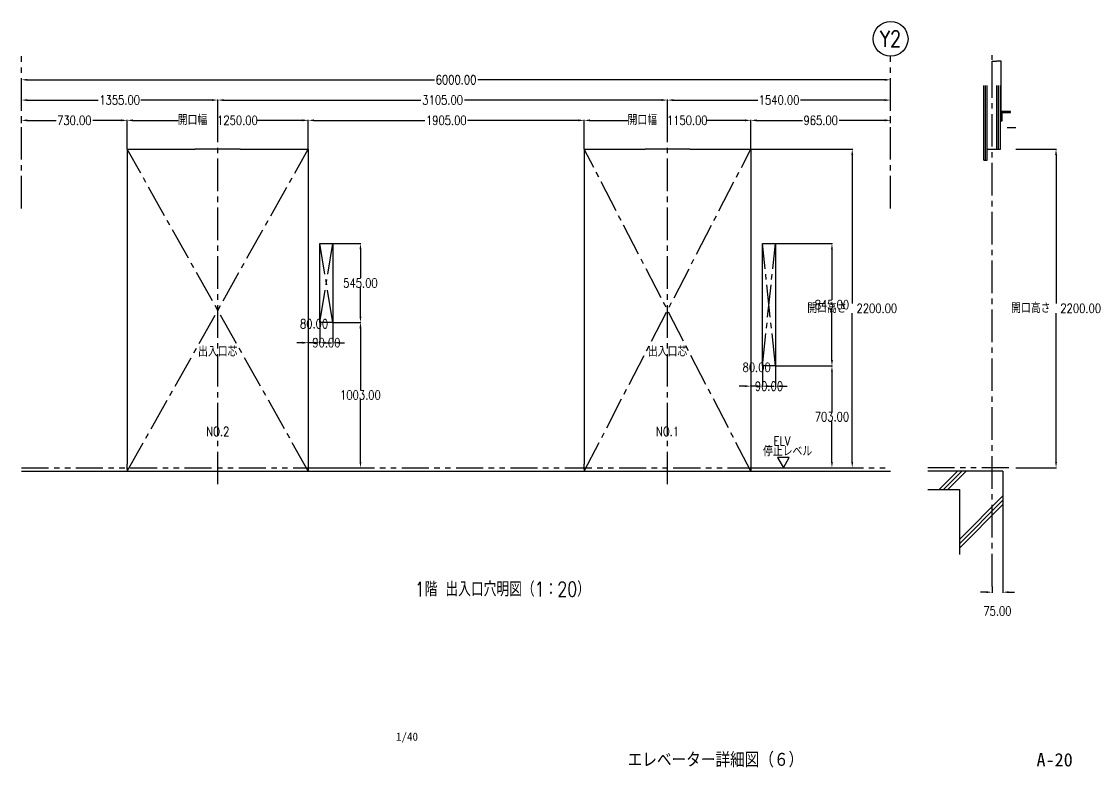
# Model space of a CAD drawing. Extents: x 674 to 16376, y 361 to 10916.
# Drawn here: x 8962 to 16376, y 361 to 5514 of the extents above; entities that cross this region are included whole.
import ezdxf
from ezdxf.enums import TextEntityAlignment as Align

# ---------------------------------------------------------------- set-up
doc = ezdxf.new("R2010")
doc.units = 0
doc.header["$LTSCALE"] = 300
doc.header["$MEASUREMENT"] = 0
doc.linetypes.add('CENTER2', pattern=[1.125, 0.75, -0.125, 0.125, -0.125])
doc.linetypes.add('PHANTOM2', pattern=[1.25, 0.625, -0.125, 0.125, -0.125, 0.125, -0.125])
doc.layers.get('DEFPOINTS').update_dxf_attribs({"color": 8, "linetype": 'CONTINUOUS'})
for name, color, linetype in [('A_タイトル枠', 7, 'CONTINUOUS'), ('ZZ-BUILD-AXIS-T', 7, 'CENTER2'), ('ZZ-BUILD-BLN-T', 7, 'CONTINUOUS'), ('ZZ-BUILD-F', 3, 'CONTINUOUS'), ('ZZ-BUILD-FF', 3, 'CONTINUOUS'), ('ZZ-BUILD-FF-PHAN', 5, 'PHANTOM2'), ('ZZ-BUILD-W', 3, 'CONTINUOUS'), ('ZZ-CENT', 7, 'CENTER2'), ('ZZ-DIM-COM1', 6, 'CONTINUOUS'), ('ZZ-DIM-COM2', 7, 'CONTINUOUS'), ('ZZ-KIKI-ALL', 7, 'CONTINUOUS'), ('ZZ-OBJE', 3, 'CONTINUOUS'), ('ZZ-TEXT', 4, 'CONTINUOUS'), ('ZZ-TITLE', 4, 'CONTINUOUS'), ('枠内記述', 3, 'CONTINUOUS')]:
    doc.layers.add(name, color=color, linetype=linetype)
doc.styles.add('MITOH', font='romans.shx', dxfattribs={"width": 0.8, "bigfont": 'extfont.shx'})
doc.styles.get("Standard").update_dxf_attribs({"font": 'romans.shx', "width": 0.8, "bigfont": 'extfont.shx'})
doc.styles.add('ゴシック', font='MS Gothic.ttf', dxfattribs={"height": 4})
doc.dimstyles.get("Standard").update_dxf_attribs({"dimtxt": 0.18, "dimasz": 0.18, "dimexe": 0.18, "dimexo": 0.0625, "dimgap": 0.09, "dimtad": 0, "dimtih": 1, "dimtoh": 1, "dimzin": 0, "dimdsep": 46, "dimtxsty": 'MITOH', "dimcen": 0.09, "dimadec": 0, "dimazin": 0, "dimtfac": 1, "dimtofl": 0, "dimtmove": 2, "dimatfit": 3, "dimfxl": 1, "dimtolj": 1, "dimarcsym": 0})

# ---------------------------------------------------------------- blocks, each defined once
blk = doc.blocks.new('*U761')
at = {"layer": 'ZZ-TEXT', "style": 'MITOH', "width": 0.8}
for s, p in [('ELV', (14057.9, 2166.5)), ('停止レベル', (13985.2, 2093))]:
    blk.add_text(s, height=63, dxfattribs=at).set_placement(p)
blk = doc.blocks.new('*D911')
at = {"layer": 'DEFPOINTS', "color": 0, "transparency": 16777216}
for p in [(9691.5, 4831.4), (8961.5, 4811.4), (9691.5, 4632.4)]:
    blk.add_point(p, dxfattribs=at)
at = {"layer": 'ZZ-DIM-COM1', "color": 0, "lineweight": -2, "transparency": 16777216}
for p, q in [((8961.5, 4812.6), (8961.5, 4835)), ((9001.5, 4831.4), (9199.9, 4831.4)), ((9651.5, 4831.4), (9453.1, 4831.4)), ((9691.5, 4633.6), (9691.5, 4835))]:
    blk.add_line(p, q, dxfattribs=at)
at = {"layer": 'ZZ-DIM-COM1', "color": 0, "transparency": 16777216}
for points in [[(9001.5, 4838.1), (9001.5, 4824.7), (8961.5, 4831.4)], [(9651.5, 4838.1), (9651.5, 4824.7), (9691.5, 4831.4)]]:
    blk.add_solid(points, dxfattribs=at)
at = {"layer": 'ZZ-DIM-COM1', "color": 0, "transparency": 16777216, "insert": (9326.5, 4831.4), "char_height": 63, "attachment_point": 5, "style": 'MITOH'}
blk.add_mtext('\\A1;730.00', dxfattribs=at)
blk = doc.blocks.new('*D912')
at = {"layer": 'DEFPOINTS', "color": 0, "transparency": 16777216}
for p in [(10941.5, 4831.4), (9691.5, 4632.4), (10941.5, 4632.4)]:
    blk.add_point(p, dxfattribs=at)
at = {"layer": 'ZZ-DIM-COM1', "color": 0, "lineweight": -2, "transparency": 16777216}
for p, q in [((9691.5, 4633.6), (9691.5, 4835)), ((9731.5, 4831.4), (10043.1, 4831.4)), ((10901.5, 4831.4), (10590, 4831.4)), ((10941.5, 4633.6), (10941.5, 4835))]:
    blk.add_line(p, q, dxfattribs=at)
at = {"layer": 'ZZ-DIM-COM1', "color": 0, "transparency": 16777216}
for points in [[(9731.5, 4838.1), (9731.5, 4824.7), (9691.5, 4831.4)], [(10901.5, 4838.1), (10901.5, 4824.7), (10941.5, 4831.4)]]:
    blk.add_solid(points, dxfattribs=at)
at = {"layer": 'ZZ-DIM-COM1', "color": 0, "transparency": 16777216, "insert": (10316.5, 4831.4), "char_height": 63, "attachment_point": 5, "style": 'MITOH'}
blk.add_mtext('\\A1;開口幅\u30001250.00', dxfattribs=at)
blk = doc.blocks.new('*D913')
at = {"layer": 'DEFPOINTS', "color": 0, "transparency": 16777216}
for p in [(12846.5, 4831.4), (10941.5, 4632.4), (12846.5, 4632.4)]:
    blk.add_point(p, dxfattribs=at)
at = {"layer": 'ZZ-DIM-COM1', "color": 0, "lineweight": -2, "transparency": 16777216}
for p, q in [((10941.5, 4633.6), (10941.5, 4835)), ((10981.5, 4831.4), (11747, 4831.4)), ((12806.5, 4831.4), (12041, 4831.4)), ((12846.5, 4633.6), (12846.5, 4835))]:
    blk.add_line(p, q, dxfattribs=at)
at = {"layer": 'ZZ-DIM-COM1', "color": 0, "transparency": 16777216}
for points in [[(10981.5, 4838.1), (10981.5, 4824.7), (10941.5, 4831.4)], [(12806.5, 4838.1), (12806.5, 4824.7), (12846.5, 4831.4)]]:
    blk.add_solid(points, dxfattribs=at)
at = {"layer": 'ZZ-DIM-COM1', "color": 0, "transparency": 16777216, "insert": (11894, 4831.4), "char_height": 63, "attachment_point": 5, "style": 'MITOH'}
blk.add_mtext('\\A1;1905.00', dxfattribs=at)
blk = doc.blocks.new('*D914')
at = {"layer": 'DEFPOINTS', "color": 0, "transparency": 16777216}
for p in [(14961.5, 4831.4), (14961.5, 4811.4), (13996.5, 4632.4)]:
    blk.add_point(p, dxfattribs=at)
at = {"layer": 'ZZ-DIM-COM1', "color": 0, "lineweight": -2, "transparency": 16777216}
for p, q in [((13996.5, 4633.6), (13996.5, 4835)), ((14036.5, 4831.4), (14352.4, 4831.4)), ((14921.5, 4831.4), (14605.6, 4831.4)), ((14961.5, 4812.6), (14961.5, 4835))]:
    blk.add_line(p, q, dxfattribs=at)
at = {"layer": 'ZZ-DIM-COM1', "color": 0, "transparency": 16777216}
for points in [[(14036.5, 4838.1), (14036.5, 4824.7), (13996.5, 4831.4)], [(14921.5, 4838.1), (14921.5, 4824.7), (14961.5, 4831.4)]]:
    blk.add_solid(points, dxfattribs=at)
at = {"layer": 'ZZ-DIM-COM1', "color": 0, "transparency": 16777216, "insert": (14479, 4831.4), "char_height": 63, "attachment_point": 5, "style": 'MITOH'}
blk.add_mtext('\\A1;965.00', dxfattribs=at)
blk = doc.blocks.new('*D915')
at = {"layer": 'DEFPOINTS', "color": 0, "transparency": 16777216}
for p in [(10316.5, 4971.4), (8961.5, 4951.4), (10316.5, 4731.4)]:
    blk.add_point(p, dxfattribs=at)
at = {"layer": 'ZZ-DIM-COM1', "color": 0, "lineweight": -2, "transparency": 16777216}
for p, q in [((8961.5, 4952.6), (8961.5, 4975)), ((9001.5, 4971.4), (9492, 4971.4)), ((10276.5, 4971.4), (9786, 4971.4)), ((10316.5, 4732.6), (10316.5, 4975))]:
    blk.add_line(p, q, dxfattribs=at)
at = {"layer": 'ZZ-DIM-COM1', "color": 0, "transparency": 16777216}
for points in [[(9001.5, 4978.1), (9001.5, 4964.7), (8961.5, 4971.4)], [(10276.5, 4978.1), (10276.5, 4964.7), (10316.5, 4971.4)]]:
    blk.add_solid(points, dxfattribs=at)
at = {"layer": 'ZZ-DIM-COM1', "color": 0, "transparency": 16777216, "insert": (9639, 4971.4), "char_height": 63, "attachment_point": 5, "style": 'MITOH'}
blk.add_mtext('\\A1;1355.00', dxfattribs=at)
blk = doc.blocks.new('*D916')
at = {"layer": 'DEFPOINTS', "color": 0, "transparency": 16777216}
for p in [(13421.5, 4971.4), (10316.5, 4731.4), (13421.5, 4731.4)]:
    blk.add_point(p, dxfattribs=at)
at = {"layer": 'ZZ-DIM-COM1', "color": 0, "lineweight": -2, "transparency": 16777216}
for p, q in [((10316.5, 4732.6), (10316.5, 4975)), ((10356.5, 4971.4), (11718.4, 4971.4)), ((13381.5, 4971.4), (12019.6, 4971.4)), ((13421.5, 4732.6), (13421.5, 4975))]:
    blk.add_line(p, q, dxfattribs=at)
at = {"layer": 'ZZ-DIM-COM1', "color": 0, "transparency": 16777216}
for points in [[(10356.5, 4978.1), (10356.5, 4964.7), (10316.5, 4971.4)], [(13381.5, 4978.1), (13381.5, 4964.7), (13421.5, 4971.4)]]:
    blk.add_solid(points, dxfattribs=at)
at = {"layer": 'ZZ-DIM-COM1', "color": 0, "transparency": 16777216, "insert": (11869, 4971.4), "char_height": 63, "attachment_point": 5, "style": 'MITOH'}
blk.add_mtext('\\A1;3105.00', dxfattribs=at)
blk = doc.blocks.new('*D917')
at = {"layer": 'DEFPOINTS', "color": 0, "transparency": 16777216}
for p in [(14961.5, 4971.4), (14961.5, 4951.4), (13421.5, 4731.4)]:
    blk.add_point(p, dxfattribs=at)
at = {"layer": 'ZZ-DIM-COM1', "color": 0, "lineweight": -2, "transparency": 16777216}
for p, q in [((13421.5, 4732.6), (13421.5, 4975)), ((13461.5, 4971.4), (14044.5, 4971.4)), ((14921.5, 4971.4), (14338.5, 4971.4)), ((14961.5, 4952.6), (14961.5, 4975))]:
    blk.add_line(p, q, dxfattribs=at)
at = {"layer": 'ZZ-DIM-COM1', "color": 0, "transparency": 16777216}
for points in [[(13461.5, 4978.1), (13461.5, 4964.7), (13421.5, 4971.4)], [(14921.5, 4978.1), (14921.5, 4964.7), (14961.5, 4971.4)]]:
    blk.add_solid(points, dxfattribs=at)
at = {"layer": 'ZZ-DIM-COM1', "color": 0, "transparency": 16777216, "insert": (14191.5, 4971.4), "char_height": 63, "attachment_point": 5, "style": 'MITOH'}
blk.add_mtext('\\A1;1540.00', dxfattribs=at)
blk = doc.blocks.new('*D918')
at = {"layer": 'DEFPOINTS', "color": 0, "transparency": 16777216}
for p in [(8961.5, 5091.4), (14961.5, 5111.4), (14961.5, 5091.4)]:
    blk.add_point(p, dxfattribs=at)
at = {"layer": 'ZZ-DIM-COM1', "color": 0, "lineweight": -2, "transparency": 16777216}
for p, q in [((8961.5, 5092.6), (8961.5, 5115)), ((9001.5, 5111.4), (11812.1, 5111.4)), ((14921.5, 5111.4), (12110.9, 5111.4)), ((14961.5, 5092.6), (14961.5, 5115))]:
    blk.add_line(p, q, dxfattribs=at)
at = {"layer": 'ZZ-DIM-COM1', "color": 0, "transparency": 16777216}
for points in [[(9001.5, 5118.1), (9001.5, 5104.7), (8961.5, 5111.4)], [(14921.5, 5118.1), (14921.5, 5104.7), (14961.5, 5111.4)]]:
    blk.add_solid(points, dxfattribs=at)
at = {"layer": 'ZZ-DIM-COM1', "color": 0, "transparency": 16777216, "insert": (11961.5, 5111.4), "char_height": 63, "attachment_point": 5, "style": 'MITOH'}
blk.add_mtext('\\A1;6000.00', dxfattribs=at)
blk = doc.blocks.new('*D919')
at = {"layer": 'DEFPOINTS', "color": 0, "transparency": 16777216}
for p in [(11111.5, 3435.4), (11301.5, 3435.4), (10941.5, 2432.4)]:
    blk.add_point(p, dxfattribs=at)
at = {"layer": 'ZZ-DIM-COM1', "color": 0, "lineweight": -2, "transparency": 16777216}
for p, q in [((11112.8, 3435.4), (11305.1, 3435.4)), ((11301.5, 3395.4), (11301.5, 2967.2)), ((11301.5, 2472.4), (11301.5, 2900.6)), ((10942.8, 2432.4), (11305.1, 2432.4))]:
    blk.add_line(p, q, dxfattribs=at)
at = {"layer": 'ZZ-DIM-COM1', "color": 0, "transparency": 16777216}
for points in [[(11294.9, 3395.4), (11308.2, 3395.4), (11301.5, 3435.4)], [(11294.9, 2472.4), (11308.2, 2472.4), (11301.5, 2432.4)]]:
    blk.add_solid(points, dxfattribs=at)
at = {"layer": 'ZZ-DIM-COM1', "color": 0, "transparency": 16777216, "insert": (11301.5, 2933.9), "char_height": 63, "attachment_point": 5, "style": 'MITOH'}
blk.add_mtext('\\A1;1003.00', dxfattribs=at)
blk = doc.blocks.new('*D920')
at = {"layer": 'DEFPOINTS', "color": 0, "transparency": 16777216}
for p in [(11111.5, 3980.4), (11301.5, 3980.4), (11111.5, 3435.4)]:
    blk.add_point(p, dxfattribs=at)
at = {"layer": 'ZZ-DIM-COM1', "color": 0, "lineweight": -2, "transparency": 16777216}
for p, q in [((11112.8, 3980.4), (11305.1, 3980.4)), ((11301.5, 3940.4), (11301.5, 3741.2)), ((11301.5, 3475.4), (11301.5, 3674.6)), ((11112.8, 3435.4), (11305.1, 3435.4))]:
    blk.add_line(p, q, dxfattribs=at)
at = {"layer": 'ZZ-DIM-COM1', "color": 0, "transparency": 16777216}
for points in [[(11294.9, 3940.4), (11308.2, 3940.4), (11301.5, 3980.4)], [(11294.9, 3475.4), (11308.2, 3475.4), (11301.5, 3435.4)]]:
    blk.add_solid(points, dxfattribs=at)
at = {"layer": 'ZZ-DIM-COM1', "color": 0, "transparency": 16777216, "insert": (11301.5, 3707.9), "char_height": 63, "attachment_point": 5, "style": 'MITOH'}
blk.add_mtext('\\A1;545.00', dxfattribs=at)
blk = doc.blocks.new('*D921')
at = {"layer": 'DEFPOINTS', "color": 0, "transparency": 16777216}
for p in [(11021.5, 3435.4), (10941.5, 3295.4), (10941.5, 3295.4)]:
    blk.add_point(p, dxfattribs=at)
at = {"layer": 'ZZ-DIM-COM1', "color": 0, "lineweight": -2, "transparency": 16777216}
for p, q in [((11021.5, 3434.1), (11021.5, 3291.8)), ((10901.5, 3295.4), (10861.5, 3295.4)), ((10941.5, 3296.6), (10941.5, 3299)), ((11061.5, 3295.4), (11101.5, 3295.4))]:
    blk.add_line(p, q, dxfattribs=at)
at = {"layer": 'ZZ-DIM-COM1', "color": 0, "transparency": 16777216}
for points in [[(10901.5, 3302), (10901.5, 3288.7), (10941.5, 3295.4)], [(11061.5, 3302), (11061.5, 3288.7), (11021.5, 3295.4)]]:
    blk.add_solid(points, dxfattribs=at)
at = {"layer": 'ZZ-DIM-COM1', "color": 0, "transparency": 16777216, "insert": (10981.5, 3425.9), "char_height": 63, "attachment_point": 5, "style": 'MITOH'}
blk.add_mtext('\\A1;80.00', dxfattribs=at)
blk = doc.blocks.new('*D922')
at = {"layer": 'DEFPOINTS', "color": 0, "transparency": 16777216}
for p in [(11021.5, 3435.4), (11111.5, 3435.4), (11111.5, 3295.4)]:
    blk.add_point(p, dxfattribs=at)
at = {"layer": 'ZZ-DIM-COM1', "color": 0, "lineweight": -2, "transparency": 16777216}
for p, q in [((11021.5, 3434.1), (11021.5, 3291.8)), ((11111.5, 3434.1), (11111.5, 3291.8)), ((10981.5, 3295.4), (10941.5, 3295.4)), ((11151.5, 3295.4), (11191.5, 3295.4))]:
    blk.add_line(p, q, dxfattribs=at)
at = {"layer": 'ZZ-DIM-COM1', "color": 0, "transparency": 16777216}
for points in [[(10981.5, 3302), (10981.5, 3288.7), (11021.5, 3295.4)], [(11151.5, 3302), (11151.5, 3288.7), (11111.5, 3295.4)]]:
    blk.add_solid(points, dxfattribs=at)
at = {"layer": 'ZZ-DIM-COM1', "color": 0, "transparency": 16777216, "insert": (11066.5, 3295.4), "char_height": 63, "attachment_point": 5, "style": 'MITOH'}
blk.add_mtext('\\A1;90.00', dxfattribs=at)
blk = doc.blocks.new('*D923')
at = {"layer": 'DEFPOINTS', "color": 0, "transparency": 16777216}
for p in [(13996.5, 4831.4), (12846.5, 4632.4), (13996.5, 4632.4)]:
    blk.add_point(p, dxfattribs=at)
at = {"layer": 'ZZ-DIM-COM1', "color": 0, "lineweight": -2, "transparency": 16777216}
for p, q in [((12846.5, 4633.6), (12846.5, 4835)), ((12886.5, 4831.4), (13148.1, 4831.4)), ((13956.5, 4831.4), (13695, 4831.4)), ((13996.5, 4633.6), (13996.5, 4835))]:
    blk.add_line(p, q, dxfattribs=at)
at = {"layer": 'ZZ-DIM-COM1', "color": 0, "transparency": 16777216}
for points in [[(12886.5, 4838.1), (12886.5, 4824.7), (12846.5, 4831.4)], [(13956.5, 4838.1), (13956.5, 4824.7), (13996.5, 4831.4)]]:
    blk.add_solid(points, dxfattribs=at)
at = {"layer": 'ZZ-DIM-COM1', "color": 0, "transparency": 16777216, "insert": (13421.5, 4831.4), "char_height": 63, "attachment_point": 5, "style": 'MITOH'}
blk.add_mtext('\\A1;開口幅\u30001150.00', dxfattribs=at)
blk = doc.blocks.new('*D924')
at = {"layer": 'DEFPOINTS', "color": 0, "transparency": 16777216}
for p in [(14166.5, 3135.4), (14556.5, 3135.4), (13996.5, 2432.4)]:
    blk.add_point(p, dxfattribs=at)
at = {"layer": 'ZZ-DIM-COM1', "color": 0, "lineweight": -2, "transparency": 16777216}
for p, q in [((14167.8, 3135.4), (14560.1, 3135.4)), ((14556.5, 3095.4), (14556.5, 2817.2)), ((14556.5, 2472.4), (14556.5, 2750.6)), ((13997.8, 2432.4), (14560.1, 2432.4))]:
    blk.add_line(p, q, dxfattribs=at)
at = {"layer": 'ZZ-DIM-COM1', "color": 0, "transparency": 16777216}
for points in [[(14549.9, 3095.4), (14563.2, 3095.4), (14556.5, 3135.4)], [(14549.9, 2472.4), (14563.2, 2472.4), (14556.5, 2432.4)]]:
    blk.add_solid(points, dxfattribs=at)
at = {"layer": 'ZZ-DIM-COM1', "color": 0, "transparency": 16777216, "insert": (14556.5, 2783.9), "char_height": 63, "attachment_point": 5, "style": 'MITOH'}
blk.add_mtext('\\A1;703.00', dxfattribs=at)
blk = doc.blocks.new('*D925')
at = {"layer": 'DEFPOINTS', "color": 0, "transparency": 16777216}
for p in [(14166.5, 3980.4), (14556.5, 3980.4), (14166.5, 3135.4)]:
    blk.add_point(p, dxfattribs=at)
at = {"layer": 'ZZ-DIM-COM1', "color": 0, "lineweight": -2, "transparency": 16777216}
for p, q in [((14167.8, 3980.4), (14560.1, 3980.4)), ((14556.5, 3940.4), (14556.5, 3591.2)), ((14556.5, 3175.4), (14556.5, 3524.6)), ((14167.8, 3135.4), (14560.1, 3135.4))]:
    blk.add_line(p, q, dxfattribs=at)
at = {"layer": 'ZZ-DIM-COM1', "color": 0, "transparency": 16777216}
for points in [[(14549.9, 3940.4), (14563.2, 3940.4), (14556.5, 3980.4)], [(14549.9, 3175.4), (14563.2, 3175.4), (14556.5, 3135.4)]]:
    blk.add_solid(points, dxfattribs=at)
at = {"layer": 'ZZ-DIM-COM1', "color": 0, "transparency": 16777216, "insert": (14556.5, 3557.9), "char_height": 63, "attachment_point": 5, "style": 'MITOH'}
blk.add_mtext('\\A1;845.00', dxfattribs=at)
blk = doc.blocks.new('*D926')
at = {"layer": 'DEFPOINTS', "color": 0, "transparency": 16777216}
for p in [(13996.5, 4632.4), (14696.5, 4632.4), (13996.5, 2432.4)]:
    blk.add_point(p, dxfattribs=at)
at = {"layer": 'ZZ-DIM-COM1', "color": 0, "lineweight": -2, "transparency": 16777216}
for p, q in [((13997.8, 4632.4), (14700.1, 4632.4)), ((14696.5, 4592.4), (14696.5, 3565.7)), ((14696.5, 2472.4), (14696.5, 3499.1)), ((13997.8, 2432.4), (14700.1, 2432.4))]:
    blk.add_line(p, q, dxfattribs=at)
at = {"layer": 'ZZ-DIM-COM1', "color": 0, "transparency": 16777216}
for points in [[(14689.9, 4592.4), (14703.2, 4592.4), (14696.5, 4632.4)], [(14689.9, 2472.4), (14703.2, 2472.4), (14696.5, 2432.4)]]:
    blk.add_solid(points, dxfattribs=at)
at = {"layer": 'ZZ-DIM-COM1', "color": 0, "transparency": 16777216, "insert": (14696.5, 3532.4), "char_height": 63, "attachment_point": 5, "style": 'MITOH'}
blk.add_mtext('\\A1;開口高さ\u30002200.00', dxfattribs=at)
blk = doc.blocks.new('*D927')
at = {"layer": 'DEFPOINTS', "color": 0, "transparency": 16777216}
for p in [(14076.5, 3135.4), (13996.5, 2995.4), (13996.5, 2995.4)]:
    blk.add_point(p, dxfattribs=at)
at = {"layer": 'ZZ-DIM-COM1', "color": 0, "lineweight": -2, "transparency": 16777216}
for p, q in [((14076.5, 3134.1), (14076.5, 2991.8)), ((13956.5, 2995.4), (13916.5, 2995.4)), ((13996.5, 2996.6), (13996.5, 2999)), ((14116.5, 2995.4), (14156.5, 2995.4))]:
    blk.add_line(p, q, dxfattribs=at)
at = {"layer": 'ZZ-DIM-COM1', "color": 0, "transparency": 16777216}
for points in [[(13956.5, 3002), (13956.5, 2988.7), (13996.5, 2995.4)], [(14116.5, 3002), (14116.5, 2988.7), (14076.5, 2995.4)]]:
    blk.add_solid(points, dxfattribs=at)
at = {"layer": 'ZZ-DIM-COM1', "color": 0, "transparency": 16777216, "insert": (14036.5, 3125.9), "char_height": 63, "attachment_point": 5, "style": 'MITOH'}
blk.add_mtext('\\A1;80.00', dxfattribs=at)
blk = doc.blocks.new('*D928')
at = {"layer": 'DEFPOINTS', "color": 0, "transparency": 16777216}
for p in [(14076.5, 3135.4), (14166.5, 3135.4), (14166.5, 2995.4)]:
    blk.add_point(p, dxfattribs=at)
at = {"layer": 'ZZ-DIM-COM1', "color": 0, "lineweight": -2, "transparency": 16777216}
for p, q in [((14076.5, 3134.1), (14076.5, 2991.8)), ((14166.5, 3134.1), (14166.5, 2991.8)), ((14036.5, 2995.4), (13996.5, 2995.4)), ((14206.5, 2995.4), (14246.5, 2995.4))]:
    blk.add_line(p, q, dxfattribs=at)
at = {"layer": 'ZZ-DIM-COM1', "color": 0, "transparency": 16777216}
for points in [[(14036.5, 3002), (14036.5, 2988.7), (14076.5, 2995.4)], [(14206.5, 3002), (14206.5, 2988.7), (14166.5, 2995.4)]]:
    blk.add_solid(points, dxfattribs=at)
at = {"layer": 'ZZ-DIM-COM1', "color": 0, "transparency": 16777216, "insert": (14121.5, 2995.4), "char_height": 63, "attachment_point": 5, "style": 'MITOH'}
blk.add_mtext('\\A1;90.00', dxfattribs=at)
blk = doc.blocks.new('*U762')
at = {"layer": 'ZZ-TITLE', "style": 'MITOH', "width": 0.8}
blk.add_text('1階 出入口穴明図（1：20）', height=100, dxfattribs=at).set_placement((11581.6, 1123.8))
blk = doc.blocks.new('*D1016')
at = {"layer": 'DEFPOINTS', "color": 0, "transparency": 16777216}
for p in [(15823.5, 4632.4), (16103.5, 4632.4), (15823.5, 2432.4)]:
    blk.add_point(p, dxfattribs=at)
at = {"layer": 'ZZ-DIM-COM2', "color": 0, "lineweight": -2, "transparency": 16777216}
for p, q in [((15824.8, 4632.4), (16107.1, 4632.4)), ((16103.5, 4592.4), (16103.5, 3565.7)), ((16103.5, 2472.4), (16103.5, 3499.1)), ((15824.8, 2432.4), (16107.1, 2432.4))]:
    blk.add_line(p, q, dxfattribs=at)
at = {"layer": 'ZZ-DIM-COM2', "color": 0, "transparency": 16777216}
for points in [[(16096.9, 4592.4), (16110.2, 4592.4), (16103.5, 4632.4)], [(16096.9, 2472.4), (16110.2, 2472.4), (16103.5, 2432.4)]]:
    blk.add_solid(points, dxfattribs=at)
at = {"layer": 'ZZ-DIM-COM2', "color": 0, "transparency": 16777216, "insert": (16103.5, 3532.4), "char_height": 63, "attachment_point": 5, "style": 'MITOH'}
blk.add_mtext('\\A1;開口高さ\u30002200.00', dxfattribs=at)
blk = doc.blocks.new('*D1017')
at = {"layer": 'DEFPOINTS', "color": 0, "transparency": 16777216}
for p in [(15736.5, 1832.4), (15661.5, 1612.4), (15736.5, 1572.4)]:
    blk.add_point(p, dxfattribs=at)
at = {"layer": 'ZZ-DIM-COM2', "color": 0, "lineweight": -2, "transparency": 16777216}
for p, q in [((15736.5, 1831.1), (15736.5, 1568.8)), ((15621.5, 1572.4), (15581.5, 1572.4)), ((15661.5, 1611.1), (15661.5, 1568.8)), ((15776.5, 1572.4), (15816.5, 1572.4))]:
    blk.add_line(p, q, dxfattribs=at)
at = {"layer": 'ZZ-DIM-COM2', "color": 0, "transparency": 16777216}
for points in [[(15621.5, 1579), (15621.5, 1565.7), (15661.5, 1572.4)], [(15776.5, 1579), (15776.5, 1565.7), (15736.5, 1572.4)]]:
    blk.add_solid(points, dxfattribs=at)
at = {"layer": 'ZZ-DIM-COM2', "color": 0, "transparency": 16777216, "insert": (15699, 1441.9), "char_height": 63, "attachment_point": 5, "style": 'MITOH'}
blk.add_mtext('\\A1;75.00', dxfattribs=at)
blk = doc.blocks.new('*D1022')
at = {"layer": 'DEFPOINTS', "color": 0, "transparency": 16777216}
for p in [(15661.5, 5213.8), (15725, 5240.8), (15725, 4892.4)]:
    blk.add_point(p, dxfattribs=at)
at = {"layer": 'ZZ-DIM-COM1', "color": 0, "lineweight": -2, "transparency": 16777216}
for p, q in [((15661.5, 5213.9), (15661.5, 5241)), ((15661.7, 5240.8), (15692.9, 5240.8)), ((15724.9, 5240.8), (15693.7, 5240.8)), ((15725, 4892.4), (15725, 5241))]:
    blk.add_line(p, q, dxfattribs=at)
at = {"layer": 'ZZ-DIM-COM1', "color": 0, "transparency": 16777216}
for points in [[(15661.7, 5240.9), (15661.7, 5240.8), (15661.5, 5240.8)], [(15724.9, 5240.9), (15724.9, 5240.8), (15725, 5240.8)]]:
    blk.add_solid(points, dxfattribs=at)
at = {"layer": 'ZZ-DIM-COM1', "color": 0, "transparency": 16777216, "insert": (15693.3, 5240.8), "char_height": 0.18, "attachment_point": 5, "style": 'MITOH'}
blk.add_mtext('\\A1;63.50', dxfattribs=at)

msp = doc.modelspace()

# ---------------------------------------------------------------- linework, layer by layer
at = {"layer": 'ZZ-BUILD-AXIS-T', "linetype": 'CENTER2'}
for p, q in [((8961.53, 4222.356), (8961.53, 5274.384)), ((14961.53, 4222.356), (14961.53, 5274.384)), ((15661.53, 1612.356), (15661.53, 5280.702))]:
    msp.add_line(p, q, dxfattribs=at)
at = {"layer": 'ZZ-BUILD-BLN-T'}
msp.add_circle((14961.53, 5394.384), 120, dxfattribs=at)
at = {"layer": 'ZZ-BUILD-F', "linetype": 'Continuous'}
for p, q in [((8961.53, 2407.356), (14961.53, 2407.356)), ((15736.53, 2407.356), (15218.757, 2407.356)), ((15218.757, 2282.356), (15436.53, 2282.356))]:
    msp.add_line(p, q, dxfattribs=at)
at = {"layer": 'ZZ-BUILD-FF', "color": 5, "linetype": 'PHANTOM2'}
msp.add_line((15778.03, 2432.356), (15218.757, 2432.356), dxfattribs=at)
at = {"layer": 'ZZ-BUILD-FF', "color": 7}
msp.add_lwpolyline([(14221.53, 2432.356), (14261.53, 2501.638), (14181.53, 2501.638)], close=True, dxfattribs=at)
at = {"layer": 'ZZ-BUILD-FF-PHAN', "linetype": 'PHANTOM2'}
msp.add_line((8961.53, 2432.356), (14961.53, 2432.356), dxfattribs=at)
at = {"layer": 'ZZ-BUILD-W', "linetype": 'Continuous'}
for p, q in [((15604.03, 4557.356), (15604.03, 5072.356)), ((15616.53, 4557.356), (15616.53, 5072.356)), ((15629.03, 4557.356), (15629.03, 5072.356)), ((15694.03, 4632.356), (15694.03, 5072.356)), ((15706.53, 4632.356), (15706.53, 5072.356)), ((15719.03, 4632.356), (15719.03, 5072.356)), ((15629.03, 4632.356), (15719.03, 4632.356)), ((15736.53, 2408.356), (15736.53, 1832.356)), ((15436.53, 2282.356), (15436.53, 1832.356))]:
    msp.add_line(p, q, dxfattribs=at)
at = {"layer": 'ZZ-BUILD-W', "color": 7, "linetype": 'Continuous'}
for p, q in [((15297.149, 2282.356), (15422.149, 2407.356)), ((15327.149, 2282.356), (15452.149, 2407.356)), ((15357.149, 2282.356), (15482.149, 2407.356)), ((15736.53, 2237.256), (15436.53, 1937.256)), ((15736.53, 2207.256), (15436.53, 1907.256)), ((15736.53, 2177.256), (15436.53, 1877.256))]:
    msp.add_line(p, q, dxfattribs=at)
at = {"layer": 'ZZ-CENT', "color": 7, "linetype": 'CENTER2'}
for p, q in [((10316.53, 2317.356), (10316.53, 4732.356)), ((13421.53, 2317.356), (13421.53, 4732.356)), ((9691.53, 2407.356), (10941.53, 4632.356)), ((10941.53, 2407.356), (9691.53, 4632.356)), ((12846.53, 2407.356), (13996.53, 4632.356)), ((13996.53, 2407.356), (12846.53, 4632.356))]:
    msp.add_line(p, q, dxfattribs=at)
at = {"layer": 'ZZ-CENT', "linetype": 'CENTER2'}
for p, q in [((11021.53, 3435.356), (11111.53, 3980.356)), ((11111.53, 3435.356), (11021.53, 3980.356)), ((14076.53, 3135.356), (14166.53, 3980.356)), ((14166.53, 3135.356), (14076.53, 3980.356))]:
    msp.add_line(p, q, dxfattribs=at)
at = {"layer": 'ZZ-OBJE'}
for p, q in [((15725.03, 4892.356), (15725.03, 4827.356)), ((15790.03, 4892.356), (15725.03, 4892.356)), ((15725.03, 4827.356), (15731.03, 4827.356)), ((15731.03, 4827.356), (15731.03, 4886.356)), ((15731.03, 4886.356), (15790.03, 4886.356)), ((15790.03, 4886.356), (15790.03, 4892.356)), ((15767.03, 4782.356), (15827.03, 4782.356)), ((15604.03, 4557.356), (15629.03, 4557.356)), ((9691.53, 2422.356), (9691.53, 2457.353)), ((9691.53, 2457.353), (9691.53, 2457.353)), ((9691.53, 2457.353), (9691.53, 2457.353)), ((9691.53, 2457.353), (9691.53, 2457.353)), ((10941.53, 2457.356), (10941.53, 2457.356)), ((10941.53, 2457.356), (10941.53, 2457.356)), ((10941.53, 2457.356), (10941.53, 2457.356)), ((10941.53, 2457.356), (10941.53, 2432.356)), ((12846.53, 2422.356), (12846.53, 2457.353)), ((12846.53, 2457.353), (12846.53, 2457.353)), ((12846.53, 2457.353), (12846.53, 2457.353)), ((12846.53, 2457.353), (12846.53, 2457.353)), ((13996.53, 2457.356), (13996.53, 2457.356)), ((13996.53, 2457.356), (13996.53, 2457.356)), ((13996.53, 2457.356), (13996.53, 2457.356)), ((13996.53, 2457.356), (13996.53, 2432.356)), ((9691.53, 2432.356), (9691.53, 2407.356)), ((10941.53, 2432.356), (10941.53, 2407.356)), ((12846.53, 2432.356), (12846.53, 2407.356)), ((13996.53, 2432.356), (13996.53, 2407.356))]:
    msp.add_line(p, q, dxfattribs=at)
at = {"layer": 'ZZ-OBJE', "color": 3, "linetype": 'Continuous'}
for p, q in [((9691.53, 4632.356), (9691.53, 4632.36)), ((9691.53, 4632.36), (9691.53, 4632.36)), ((9691.53, 4632.36), (9691.53, 4632.36)), ((9691.53, 4632.36), (9691.53, 4632.36)), ((9691.53, 4632.36), (9691.53, 2457.356)), ((9691.53, 4632.356), (10161.53, 4632.356)), ((10471.53, 4632.356), (10161.53, 4632.356)), ((10161.53, 4632.356), (10161.53, 4632.356)), ((10471.53, 4632.356), (10941.53, 4632.356)), ((10471.53, 4632.356), (10471.53, 4632.356)), ((10941.53, 4632.356), (10941.53, 4632.36)), ((10941.53, 4632.36), (10941.53, 4632.36)), ((10941.53, 4632.36), (10941.53, 4632.36)), ((10941.53, 4632.36), (10941.53, 4632.36)), ((10941.53, 4632.36), (10941.53, 2457.356)), ((12846.53, 4632.356), (12846.53, 4632.36)), ((12846.53, 4632.36), (12846.53, 4632.36)), ((12846.53, 4632.36), (12846.53, 4632.36)), ((12846.53, 4632.36), (12846.53, 4632.36)), ((12846.53, 4632.36), (12846.53, 2457.356)), ((12846.53, 4632.356), (13266.53, 4632.356)), ((13576.53, 4632.356), (13266.53, 4632.356)), ((13266.53, 4632.356), (13266.53, 4632.356)), ((13576.53, 4632.356), (13996.53, 4632.356)), ((13576.53, 4632.356), (13576.53, 4632.356)), ((13996.53, 4632.356), (13996.53, 4632.36)), ((13996.53, 4632.36), (13996.53, 4632.36)), ((13996.53, 4632.36), (13996.53, 4632.36)), ((13996.53, 4632.36), (13996.53, 4632.36)), ((13996.53, 4632.36), (13996.53, 2457.356)), ((11021.53, 3435.356), (11021.53, 3980.356)), ((11021.53, 3980.356), (11111.53, 3980.356)), ((11111.53, 3980.356), (11111.53, 3435.356)), ((14076.53, 3135.356), (14076.53, 3980.356)), ((14076.53, 3980.356), (14166.53, 3980.356)), ((14166.53, 3980.356), (14166.53, 3135.356)), ((11111.53, 3435.356), (11021.53, 3435.356)), ((14166.53, 3135.356), (14076.53, 3135.356)), ((9691.53, 2457.356), (9691.53, 2457.356)), ((9691.53, 2457.356), (9691.53, 2457.356)), ((9691.53, 2457.356), (9691.53, 2457.356)), ((9691.53, 2457.356), (9691.53, 2457.353)), ((10941.53, 2457.356), (10941.53, 2457.356)), ((10941.53, 2457.356), (10941.53, 2457.356)), ((10941.53, 2457.356), (10941.53, 2457.356)), ((10941.53, 2457.356), (10941.53, 2457.356)), ((12846.53, 2457.356), (12846.53, 2457.356)), ((12846.53, 2457.356), (12846.53, 2457.356)), ((12846.53, 2457.356), (12846.53, 2457.356)), ((12846.53, 2457.356), (12846.53, 2457.353)), ((13996.53, 2457.356), (13996.53, 2457.356)), ((13996.53, 2457.356), (13996.53, 2457.356)), ((13996.53, 2457.356), (13996.53, 2457.356)), ((13996.53, 2457.356), (13996.53, 2457.356))]:
    msp.add_line(p, q, dxfattribs=at)

# ---------------------------------------------------------------- block references
at = {"layer": 'ZZ-DIM-COM1'}
for name in ['*U761', '*U762']:
    msp.add_blockref(name, (95.195, 419.324), dxfattribs=at)

# ---------------------------------------------------------------- texts
at = {"layer": 'A_タイトル枠', "color": 3, "width": 0.9}
msp.add_text('エレベーター詳細図（６）', height=102, dxfattribs=at).set_placement((13752.226, 414.21), align=Align.MIDDLE_CENTER)
at = {"layer": 'ZZ-BUILD-BLN-T', "style": 'MITOH', "width": 0.8}
msp.add_text('Y2', height=112, dxfattribs=at).set_placement((14961.53, 5394.384), align=Align.MIDDLE_CENTER)
at = {"layer": 'ZZ-KIKI-ALL', "color": 4, "style": 'MITOH', "width": 0.8}
for s, p in [('出入口芯', (10316.53, 3232.356)), ('出入口芯', (13421.53, 3232.356)), ('NO.2', (10316.53, 2682.358)), ('NO.1', (13421.53, 2682.358))]:
    msp.add_text(s, height=63, dxfattribs=at).set_placement(p, align=Align.MIDDLE_CENTER)
at = {"layer": '枠内記述', "linetype": 'ByBlock', "lineweight": -2, "style": 'ゴシック'}
msp.add_text('1/40', height=56, dxfattribs=at).set_placement((11546.756, 546.606))
at = {"layer": '枠内記述', "style": 'ゴシック'}
msp.add_text('A-20', height=92, dxfattribs=at).set_placement((15968.624, 368.808))

# ---------------------------------------------------------------- dimensions: what is measured, and where the dimension line sits
at = {"layer": 'ZZ-DIM-COM1'}
dim = msp.add_linear_dim(base=(15725.03, 5240.844), p1=(15661.53, 5213.802), p2=(15725.03, 4892.356), dimstyle='Standard', dxfattribs=at)
dim.commit()
dim.dimension.update_dxf_attribs({"geometry": '*D1022', "text_midpoint": (15693.28, 5240.844)})
for base, p1, p2, override, picture, middle in [((14961.53, 5111.384), (8961.53, 5091.384), (14961.53, 5091.384), {"dimscale": 20, "dimtxt": 3.15, "dimasz": 2, "dimjust": 0, "dimlfac": 1, "dimse1": 0, "dimse2": 0, "dimtix": 0}, '*D918', (11961.53, 5111.384)), ((10316.53, 4971.384), (8961.53, 4951.384), (10316.53, 4731.384), {"dimscale": 20, "dimtxt": 3.15, "dimasz": 2, "dimjust": 0, "dimlfac": 1, "dimse1": 0, "dimse2": 0, "dimtix": 0}, '*D915', (9639.03, 4971.384)), ((13421.53, 4971.384), (10316.53, 4731.384), (13421.53, 4731.384), {"dimscale": 20, "dimtxt": 3.15, "dimasz": 2, "dimjust": 0, "dimlfac": 1, "dimse1": 0, "dimse2": 0, "dimtix": 0}, '*D916', (11869.03, 4971.384)), ((14961.53, 4971.384), (13421.53, 4731.384), (14961.53, 4951.384), {"dimscale": 20, "dimtxt": 3.15, "dimasz": 2, "dimjust": 0, "dimlfac": 1, "dimse1": 0, "dimse2": 0, "dimtix": 0}, '*D917', (14191.53, 4971.384)), ((9691.53, 4831.384), (8961.53, 4811.384), (9691.53, 4632.356), {"dimscale": 20, "dimtxt": 3.15, "dimasz": 2, "dimjust": 0, "dimlfac": 1, "dimse1": 0, "dimse2": 0, "dimtix": 0}, '*D911', (9326.53, 4831.384)), ((12846.53, 4831.384), (10941.53, 4632.356), (12846.53, 4632.356), {"dimscale": 20, "dimtxt": 3.15, "dimasz": 2, "dimjust": 0, "dimlfac": 1, "dimse1": 0, "dimse2": 0, "dimtix": 0}, '*D913', (11894.03, 4831.384)), ((14961.53, 4831.384), (13996.53, 4632.356), (14961.53, 4811.384), {"dimscale": 20, "dimtxt": 3.15, "dimasz": 2, "dimjust": 0, "dimlfac": 1, "dimse1": 0, "dimse2": 0, "dimtix": 0}, '*D914', (14479.03, 4831.384)), ((10941.53, 3295.356), (11021.53, 3435.356), (10941.53, 3295.356), {"dimscale": 20, "dimtxt": 3.15, "dimasz": 2, "dimjust": 0, "dimlfac": 1, "dimse1": 0, "dimse2": 0, "dimtix": 0}, '*D921', (10981.53, 3425.856)), ((11111.53, 3295.356), (11021.53, 3435.356), (11111.53, 3435.356), {"dimscale": 20, "dimtxt": 3.15, "dimasz": 2, "dimjust": 0, "dimlfac": 1, "dimse1": 0, "dimse2": 0, "dimtix": 1}, '*D922', (11066.53, 3295.356)), ((13996.53, 2995.356), (14076.53, 3135.356), (13996.53, 2995.356), {"dimscale": 20, "dimtxt": 3.15, "dimasz": 2, "dimjust": 0, "dimlfac": 1, "dimse1": 0, "dimse2": 0, "dimtix": 0}, '*D927', (14036.53, 3125.856)), ((14166.53, 2995.356), (14076.53, 3135.356), (14166.53, 3135.356), {"dimscale": 20, "dimtxt": 3.15, "dimasz": 2, "dimjust": 0, "dimlfac": 1, "dimse1": 0, "dimse2": 0, "dimtix": 1}, '*D928', (14121.53, 2995.356))]:
    dim = msp.add_linear_dim(base=base, p1=p1, p2=p2, dimstyle='Standard', override=override, dxfattribs=at)
    dim.commit()
    dim.dimension.update_dxf_attribs({"geometry": picture, "text_midpoint": middle})
for base, p1, p2, picture, middle in [((10941.53, 4831.384), (9691.53, 4632.356), (10941.53, 4632.356), '*D912', (10316.53, 4831.384)), ((13996.53, 4831.384), (12846.53, 4632.356), (13996.53, 4632.356), '*D923', (13421.53, 4831.384))]:
    dim = msp.add_linear_dim(base=base, p1=p1, p2=p2, text='開口幅\u3000<>', dimstyle='Standard', override={"dimscale": 20, "dimtxt": 3.15, "dimasz": 2, "dimjust": 0, "dimlfac": 1, "dimse1": 0, "dimse2": 0, "dimtix": 0}, dxfattribs=at)
    dim.commit()
    dim.dimension.update_dxf_attribs({"geometry": picture, "text_midpoint": middle})
dim = msp.add_linear_dim(base=(14696.53, 4632.356), p1=(13996.53, 2432.356), p2=(13996.53, 4632.356), angle=270, text='開口高さ\u3000<>', dimstyle='Standard', override={"dimscale": 20, "dimtxt": 3.15, "dimasz": 2, "dimjust": 0, "dimlfac": 1, "dimse1": 0, "dimse2": 0, "dimtix": 0}, dxfattribs=at)
dim.commit()
dim.dimension.update_dxf_attribs({"geometry": '*D926', "text_midpoint": (14696.53, 3532.356)})
for base, p1, p2, picture, middle in [((11301.53, 3980.356), (11111.53, 3435.356), (11111.53, 3980.356), '*D920', (11301.53, 3707.856)), ((14556.53, 3980.356), (14166.53, 3135.356), (14166.53, 3980.356), '*D925', (14556.53, 3557.856)), ((11301.53, 3435.356), (10941.53, 2432.356), (11111.53, 3435.356), '*D919', (11301.53, 2933.856)), ((14556.53, 3135.356), (13996.53, 2432.356), (14166.53, 3135.356), '*D924', (14556.53, 2783.856))]:
    dim = msp.add_linear_dim(base=base, p1=p1, p2=p2, angle=270, dimstyle='Standard', override={"dimscale": 20, "dimtxt": 3.15, "dimasz": 2, "dimjust": 0, "dimlfac": 1, "dimse1": 0, "dimse2": 0, "dimtix": 0}, dxfattribs=at)
    dim.commit()
    dim.dimension.update_dxf_attribs({"geometry": picture, "text_midpoint": middle})
at = {"layer": 'ZZ-DIM-COM2'}
dim = msp.add_linear_dim(base=(16103.53, 4632.356), p1=(15823.53, 2432.356), p2=(15823.53, 4632.356), angle=270, text='開口高さ\u3000<>', dimstyle='Standard', override={"dimscale": 20, "dimtxt": 3.15, "dimasz": 2, "dimjust": 0, "dimlfac": 1, "dimse1": 0, "dimse2": 0, "dimtix": 0}, dxfattribs=at)
dim.commit()
dim.dimension.update_dxf_attribs({"geometry": '*D1016', "text_midpoint": (16103.53, 3532.356)})
dim = msp.add_linear_dim(base=(15736.53, 1572.356), p1=(15661.53, 1612.356), p2=(15736.53, 1832.356), dimstyle='Standard', override={"dimscale": 20, "dimtxt": 3.15, "dimasz": 2, "dimjust": 1, "dimlfac": 1, "dimse1": 0, "dimse2": 0, "dimtix": 0}, dxfattribs=at)
dim.commit()
dim.dimension.update_dxf_attribs({"geometry": '*D1017', "text_midpoint": (15699.03, 1441.856)})

doc.saveas('drawing.dxf')
